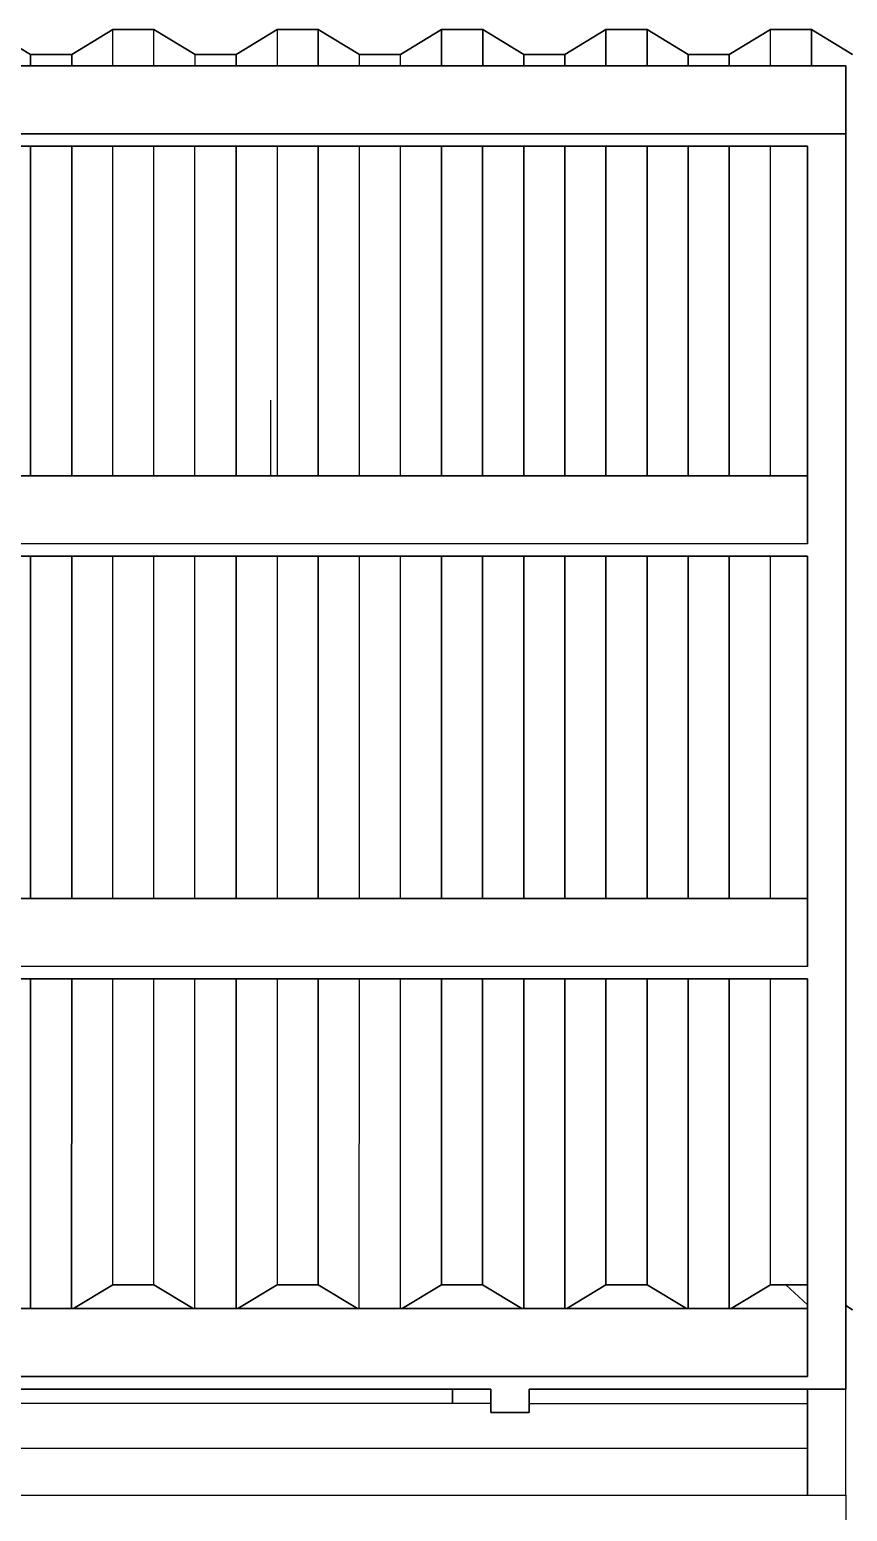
# Model space of a CAD drawing. Extents: x -43 to 90, y 6 to 81.
# Drawn here: x -12.557 to -10.852, y 19.886 to 22.977 of the extents above; entities that cross this region are included whole.
import ezdxf

# ---------------------------------------------------------------- set-up
doc = ezdxf.new("R2010")
doc.units = 0
doc.header["$LTSCALE"] = 0.1
doc.header["$MEASUREMENT"] = 0
doc.layers.add('cobertura nova', color=4, linetype='CONTINUOUS')
doc.layers.add('hachures cobertura', color=252, linetype='CONTINUOUS')

msp = doc.modelspace()

# ---------------------------------------------------------------- linework, layer by layer
at = {"layer": 'cobertura nova'}
for p, q in [((-12.6407, 22.9771), (-12.555, 22.9254)), ((-12.555, 22.9254), (-12.6407, 22.9771)), ((-12.3836, 22.9771), (-12.4693, 22.9254)), ((-12.4693, 22.9254), (-12.3836, 22.9771)), ((-12.2979, 22.9771), (-12.3836, 22.9771)), ((-12.3836, 22.9771), (-12.2979, 22.9771)), ((-12.3835, 22.9771), (-12.3835, 22.9771)), ((-12.2121, 22.9254), (-12.2979, 22.9771)), ((-12.2979, 22.9771), (-12.2121, 22.9254)), ((-12.2977, 22.977), (-12.2977, 22.977)), ((-12.2977, 22.977), (-12.2977, 22.977)), ((-12.0407, 22.9771), (-12.1264, 22.9254)), ((-12.1264, 22.9254), (-12.0407, 22.9771)), ((-11.955, 22.9771), (-12.0407, 22.9771)), ((-12.0407, 22.9771), (-11.955, 22.9771)), ((-12.0406, 22.9771), (-12.0406, 22.9771)), ((-12.0406, 22.9771), (-12.0406, 22.9771)), ((-11.8693, 22.9254), (-11.955, 22.9771)), ((-11.955, 22.9771), (-11.8693, 22.9254)), ((-11.9549, 22.977), (-11.9549, 22.977)), ((-11.9549, 22.977), (-11.9549, 22.977)), ((-11.6979, 22.9771), (-11.7836, 22.9254)), ((-11.7836, 22.9254), (-11.6979, 22.9771)), ((-11.6979, 22.9771), (-11.6121, 22.9771)), ((-11.6121, 22.9771), (-11.6979, 22.9771)), ((-11.6977, 22.9771), (-11.6977, 22.9771)), ((-11.6121, 22.9771), (-11.5264, 22.9254)), ((-11.5264, 22.9254), (-11.6121, 22.9771)), ((-11.612, 22.977), (-11.612, 22.977)), ((-11.612, 22.977), (-11.612, 22.977)), ((-11.4407, 22.9254), (-11.355, 22.9771)), ((-11.355, 22.9771), (-11.4407, 22.9254)), ((-11.355, 22.9771), (-11.2693, 22.9771)), ((-11.2693, 22.9771), (-11.355, 22.9771)), ((-11.3549, 22.9771), (-11.3549, 22.9771)), ((-11.3549, 22.9771), (-11.3549, 22.9771)), ((-11.2693, 22.9771), (-11.1836, 22.9254)), ((-11.1836, 22.9254), (-11.2693, 22.9771)), ((-11.2692, 22.977), (-11.2692, 22.977)), ((-11.0121, 22.9771), (-11.0979, 22.9254)), ((-11.0979, 22.9254), (-11.0121, 22.9771)), ((-10.9264, 22.9771), (-11.0121, 22.9771)), ((-11.0121, 22.9771), (-10.9264, 22.9771)), ((-11.012, 22.9771), (-11.012, 22.9771)), ((-11.012, 22.9771), (-11.012, 22.9771)), ((-10.9264, 22.9771), (-10.8407, 22.9254)), ((-10.8407, 22.9254), (-10.9264, 22.9771)), ((-10.9263, 22.977), (-10.9263, 22.977)), ((-12.555, 22.9254), (-12.4693, 22.9254)), ((-12.4693, 22.9254), (-12.555, 22.9254)), ((-12.5549, 22.9254), (-12.5549, 22.9254)), ((-12.4692, 22.9255), (-12.4692, 22.9255)), ((-12.4692, 22.9255), (-12.4692, 22.9255)), ((-12.1264, 22.9254), (-12.2121, 22.9254)), ((-12.2121, 22.9254), (-12.1264, 22.9254)), ((-12.212, 22.9254), (-12.212, 22.9254)), ((-12.1263, 22.9255), (-12.1263, 22.9255)), ((-12.1263, 22.9255), (-12.1263, 22.9255)), ((-11.7836, 22.9254), (-11.8693, 22.9254)), ((-11.8693, 22.9254), (-11.7836, 22.9254)), ((-11.8692, 22.9254), (-11.8692, 22.9254)), ((-11.7835, 22.9255), (-11.7835, 22.9255)), ((-11.7835, 22.9255), (-11.7835, 22.9255)), ((-11.5264, 22.9254), (-11.4407, 22.9254)), ((-11.4407, 22.9254), (-11.5264, 22.9254)), ((-11.5263, 22.9254), (-11.5263, 22.9254)), ((-11.5263, 22.9254), (-11.5263, 22.9254)), ((-11.4406, 22.9255), (-11.4406, 22.9255)), ((-11.1836, 22.9254), (-11.0979, 22.9254)), ((-11.0979, 22.9254), (-11.1836, 22.9254)), ((-11.1835, 22.9254), (-11.1835, 22.9254)), ((-11.1835, 22.9254), (-11.1835, 22.9254)), ((-11.0977, 22.9255), (-11.0977, 22.9255)), ((-11.0977, 22.9255), (-11.0977, 22.9255)), ((-14.7749, 22.9018), (-10.9349, 22.9018)), ((-10.9349, 22.9018), (-14.7749, 22.9018)), ((-10.9349, 22.9018), (-10.8549, 22.9018)), ((-10.8549, 22.9018), (-10.9349, 22.9018)), ((-10.8549, 22.9018), (-10.8549, 22.9018)), ((-10.8549, 22.9018), (-10.8549, 22.7599)), ((-10.8549, 22.9018), (-10.8549, 22.9018)), ((-10.8549, 22.7599), (-10.8549, 22.9018)), ((-10.9349, 22.7599), (-14.7749, 22.7599)), ((-14.7749, 22.7599), (-10.9349, 22.7599)), ((-10.8549, 22.7599), (-10.9349, 22.7599)), ((-10.9349, 22.7599), (-10.8549, 22.7599)), ((-10.8549, 22.7599), (-10.8549, 22.7339)), ((-10.8549, 22.7339), (-10.8549, 22.7599)), ((-14.7749, 22.7339), (-10.9349, 22.7339)), ((-10.9349, 22.7339), (-14.7749, 22.7339)), ((-10.9349, 22.7339), (-10.9349, 21.9041)), ((-10.9349, 22.046), (-10.9349, 22.7339)), ((-10.9349, 21.9041), (-10.9349, 22.7339)), ((-10.9349, 22.7339), (-10.9349, 22.046)), ((-10.8549, 22.7339), (-10.8549, 21.9041)), ((-10.8549, 21.9041), (-10.8549, 22.7339)), ((-12.0549, 22.2042), (-12.0549, 22.046)), ((-10.9349, 22.046), (-14.7749, 22.046)), ((-14.7749, 22.046), (-10.9349, 22.046)), ((-12.1349, 22.046), (-12.0549, 22.046)), ((-10.9349, 21.9041), (-10.9349, 22.046)), ((-10.9349, 22.046), (-10.9349, 21.9041)), ((-10.9349, 21.9041), (-14.7749, 21.9041)), ((-10.8549, 21.9041), (-10.8549, 21.8782)), ((-10.8549, 21.8782), (-10.8549, 21.9041)), ((-12.8149, 21.8782), (-10.9349, 21.8782)), ((-10.9349, 21.8782), (-12.8149, 21.8782)), ((-10.9349, 21.8782), (-10.9349, 21.0224)), ((-10.9349, 21.1643), (-10.9349, 21.8782)), ((-10.9349, 21.0224), (-10.9349, 21.8782)), ((-10.8549, 21.8782), (-10.8549, 21.0224)), ((-10.8549, 21.0224), (-10.8549, 21.8782)), ((-12.8351, 21.1643), (-10.9349, 21.1643)), ((-10.9349, 21.1643), (-12.8351, 21.1643)), ((-10.9349, 21.0224), (-10.9349, 21.1643)), ((-10.9349, 21.0224), (-12.8352, 21.0224)), ((-12.8352, 20.9965), (-10.9349, 20.9965)), ((-10.9349, 20.9965), (-12.8352, 20.9965)), ((-10.9349, 20.9965), (-10.9349, 20.1666)), ((-10.9349, 20.3085), (-10.9349, 20.9965)), ((-10.9349, 20.1666), (-10.9349, 20.9965)), ((-10.8549, 21.0224), (-10.8549, 20.9965)), ((-10.8549, 20.9965), (-10.8549, 21.0224)), ((-10.8549, 20.9965), (-10.8549, 20.1666)), ((-10.8549, 20.1666), (-10.8549, 20.9965)), ((-12.4656, 20.3085), (-12.3836, 20.3579)), ((-12.3836, 20.3579), (-12.4655, 20.3085)), ((-12.3836, 20.3579), (-12.2979, 20.3579)), ((-12.2979, 20.3579), (-12.3836, 20.3579)), ((-12.2979, 20.3579), (-12.216, 20.3085)), ((-12.216, 20.3085), (-12.2979, 20.3579)), ((-12.1227, 20.3085), (-12.0408, 20.3579)), ((-12.0408, 20.3579), (-12.1227, 20.3085)), ((-12.0408, 20.3579), (-11.9551, 20.3579)), ((-11.9551, 20.3579), (-12.0408, 20.3579)), ((-11.9551, 20.3579), (-11.8731, 20.3085)), ((-11.8732, 20.3085), (-11.9551, 20.3579)), ((-11.7798, 20.3085), (-11.6979, 20.3579)), ((-11.6979, 20.3579), (-11.7798, 20.3085)), ((-11.6122, 20.3579), (-11.6979, 20.3579)), ((-11.6979, 20.3579), (-11.6122, 20.3579)), ((-11.5303, 20.3085), (-11.6122, 20.3579)), ((-11.6122, 20.3579), (-11.5303, 20.3085)), ((-11.3551, 20.3579), (-11.437, 20.3085)), ((-11.437, 20.3085), (-11.3551, 20.3579)), ((-11.2694, 20.3579), (-11.3551, 20.3579)), ((-11.3551, 20.3579), (-11.2694, 20.3579)), ((-11.1874, 20.3085), (-11.2694, 20.3579)), ((-11.2694, 20.3579), (-11.1874, 20.3085)), ((-11.0941, 20.3085), (-11.0122, 20.3579)), ((-11.0122, 20.3579), (-11.0941, 20.3085)), ((-11.0122, 20.3579), (-10.9349, 20.3579)), ((-10.9349, 20.3579), (-11.0122, 20.3579)), ((-10.935, 20.3164), (-10.9798, 20.3579)), ((-10.9798, 20.3579), (-10.935, 20.3164)), ((-10.935, 20.3579), (-10.935, 20.3085)), ((-10.935, 20.3085), (-10.935, 20.3579)), ((-10.935, 20.3085), (-10.935, 20.3579)), ((-10.935, 20.3579), (-10.935, 20.3085)), ((-10.8408, 20.3062), (-10.8549, 20.3148)), ((-10.8549, 20.3148), (-10.8408, 20.3062)), ((-12.8352, 20.3085), (-11.5949, 20.3085)), ((-11.5949, 20.3085), (-12.8352, 20.3085)), ((-11.5949, 20.3085), (-11.5149, 20.3085)), ((-11.5149, 20.3085), (-11.5949, 20.3085)), ((-11.5149, 20.3085), (-10.9349, 20.3085)), ((-10.9349, 20.3085), (-11.5149, 20.3085)), ((-10.9349, 20.1666), (-10.9349, 20.3085)), ((-10.9349, 20.2826), (-10.9349, 20.2826)), ((-10.9349, 20.2826), (-10.9349, 20.2826)), ((-11.5949, 20.1666), (-12.8352, 20.1666)), ((-12.8352, 20.1666), (-11.5949, 20.1666)), ((-11.5149, 20.1666), (-11.5949, 20.1666)), ((-11.5949, 20.1666), (-11.5149, 20.1666)), ((-10.9349, 20.1666), (-11.5149, 20.1666)), ((-11.5149, 20.1666), (-10.9349, 20.1666)), ((-10.8549, 20.1407), (-10.8549, 20.1666)), ((-10.8549, 20.1666), (-10.8549, 20.1407)), ((-10.8549, 20.1407), (-10.8549, 20.1666)), ((-12.8352, 20.1407), (-11.5949, 20.1407)), ((-11.5949, 20.1407), (-12.8352, 20.1407)), ((-11.675, 20.1407), (-11.675, 20.1107)), ((-11.675, 20.1407), (-11.675, 20.1107)), ((-11.675, 20.1107), (-11.675, 20.1407)), ((-11.595, 20.1407), (-11.595, 20.1107)), ((-11.595, 20.1107), (-11.595, 20.1407)), ((-11.5949, 20.0921), (-11.5949, 20.1407)), ((-11.5949, 20.1407), (-11.5949, 20.1407)), ((-11.5949, 20.1407), (-11.5949, 20.0921)), ((-11.5949, 20.0921), (-11.5949, 20.1407)), ((-10.9349, 20.1407), (-11.5149, 20.1407)), ((-11.5149, 20.0921), (-11.5149, 20.1407)), ((-11.5149, 20.1407), (-10.9349, 20.1407)), ((-11.5149, 20.1407), (-11.5149, 20.0921)), ((-11.5149, 20.0921), (-11.5149, 20.1407)), ((-10.935, 20.1407), (-10.935, 20.1107)), ((-10.935, 20.1107), (-10.935, 20.1407)), ((-10.935, 20.1407), (-10.935, 19.9195)), ((-10.935, 19.9195), (-10.935, 20.1407)), ((-10.8549, 20.1407), (-10.9349, 20.1407)), ((-10.9349, 20.1407), (-10.8549, 20.1407)), ((-10.855, 19.9195), (-10.855, 20.1407)), ((-11.675, 20.1107), (-12.8352, 20.1107)), ((-11.675, 20.1107), (-11.675, 20.1107)), ((-11.595, 20.1107), (-11.675, 20.1107)), ((-11.675, 20.1107), (-11.675, 20.1107)), ((-11.675, 20.1107), (-11.675, 20.1107)), ((-11.595, 20.1107), (-11.5949, 20.1107)), ((-11.5149, 20.1107), (-10.935, 20.1107)), ((-10.935, 19.9195), (-10.935, 20.1107)), ((-10.935, 20.1107), (-10.935, 19.9195)), ((-11.5949, 20.0921), (-11.5949, 20.0921)), ((-11.5149, 20.0921), (-11.5949, 20.0921)), ((-11.5949, 20.0921), (-11.5149, 20.0921)), ((-11.5149, 20.0921), (-11.5149, 20.0921)), ((-10.935, 20.0168), (-12.8352, 20.0168)), ((-10.855, 20.0168), (-10.855, 20.0168)), ((-10.855, 19.9195), (-10.855, 20.0168)), ((-12.8352, 19.9195), (-10.855, 19.9195)), ((-10.855, 19.9195), (-10.855, 19.7105))]:
    msp.add_line(p, q, dxfattribs=at)
at = {"layer": 'hachures cobertura'}
for p, q in [((-12.3836, 22.9018), (-12.3836, 22.9771)), ((-12.2979, 22.9018), (-12.2979, 22.9771)), ((-12.0407, 22.9771), (-12.0407, 22.9018)), ((-11.955, 22.9018), (-11.955, 22.9771)), ((-11.955, 22.9771), (-11.955, 22.9018)), ((-11.6979, 22.9018), (-11.6979, 22.9771)), ((-11.6979, 22.9771), (-11.6979, 22.9018)), ((-11.6121, 22.9018), (-11.6121, 22.9771)), ((-11.6121, 22.9771), (-11.6121, 22.9018)), ((-11.355, 22.9018), (-11.355, 22.9771)), ((-11.355, 22.9771), (-11.355, 22.9018)), ((-11.2693, 22.9018), (-11.2693, 22.9771)), ((-11.2693, 22.9771), (-11.2693, 22.9018)), ((-11.0121, 22.9018), (-11.0121, 22.9771)), ((-10.9264, 22.9018), (-10.9264, 22.9771)), ((-10.9264, 22.9771), (-10.9264, 22.9018)), ((-12.555, 22.9018), (-12.555, 22.9254)), ((-12.555, 22.9254), (-12.555, 22.9018)), ((-12.4693, 22.9254), (-12.4693, 22.9018)), ((-12.4693, 22.9018), (-12.4693, 22.9254)), ((-12.2121, 22.9018), (-12.2121, 22.9254)), ((-12.1264, 22.9018), (-12.1264, 22.9254)), ((-12.1264, 22.9254), (-12.1264, 22.9018)), ((-11.8693, 22.9018), (-11.8693, 22.9254)), ((-11.7836, 22.9018), (-11.7836, 22.9254)), ((-11.5264, 22.9018), (-11.5264, 22.9254)), ((-11.5264, 22.9254), (-11.5264, 22.9018)), ((-11.4407, 22.9018), (-11.4407, 22.9254)), ((-11.4407, 22.9254), (-11.4407, 22.9018)), ((-11.1836, 22.9018), (-11.1836, 22.9254)), ((-11.1836, 22.9254), (-11.1836, 22.9018)), ((-11.0979, 22.9254), (-11.0979, 22.9018)), ((-11.0979, 22.9018), (-11.0979, 22.9254)), ((-12.555, 22.046), (-12.555, 22.7339)), ((-12.555, 22.7339), (-12.555, 22.046)), ((-12.4693, 22.7339), (-12.4693, 22.046)), ((-12.4693, 22.046), (-12.4693, 22.7339)), ((-12.3836, 22.046), (-12.3836, 22.7339)), ((-12.2979, 22.046), (-12.2979, 22.7339)), ((-12.2122, 22.046), (-12.2122, 22.7339)), ((-12.1265, 22.046), (-12.1264, 22.7339)), ((-12.1264, 22.7339), (-12.1265, 22.046)), ((-12.0407, 22.7339), (-12.0407, 22.046)), ((-11.955, 22.046), (-11.955, 22.7339)), ((-11.955, 22.7339), (-11.955, 22.046)), ((-11.8693, 22.046), (-11.8693, 22.7339)), ((-11.7836, 22.046), (-11.7836, 22.7339)), ((-11.6979, 22.046), (-11.6979, 22.7339)), ((-11.6979, 22.7339), (-11.6979, 22.046)), ((-11.6122, 22.046), (-11.6122, 22.7339)), ((-11.6122, 22.7339), (-11.6122, 22.046)), ((-11.5265, 22.046), (-11.5264, 22.7339)), ((-11.5264, 22.7339), (-11.5265, 22.046)), ((-11.4407, 22.046), (-11.4407, 22.7339)), ((-11.4407, 22.7339), (-11.4407, 22.046)), ((-11.355, 22.046), (-11.355, 22.7339)), ((-11.355, 22.7339), (-11.355, 22.046)), ((-11.2693, 22.046), (-11.2693, 22.7339)), ((-11.2693, 22.7339), (-11.2693, 22.046)), ((-11.1836, 22.046), (-11.1836, 22.7339)), ((-11.1836, 22.7339), (-11.1836, 22.046)), ((-11.0979, 22.7339), (-11.0979, 22.046)), ((-11.0979, 22.046), (-11.0979, 22.7339)), ((-11.0122, 22.046), (-11.0121, 22.7339)), ((-12.555, 21.1643), (-12.555, 21.8782)), ((-12.555, 21.8782), (-12.555, 21.1643)), ((-12.4693, 21.8782), (-12.4693, 21.1643)), ((-12.4693, 21.1643), (-12.4693, 21.8782)), ((-12.3836, 21.1643), (-12.3836, 21.8782)), ((-12.2979, 21.1643), (-12.2979, 21.8782)), ((-12.2122, 21.1643), (-12.2122, 21.8782)), ((-12.1265, 21.1643), (-12.1265, 21.8782)), ((-12.1265, 21.8782), (-12.1265, 21.1643)), ((-12.0407, 21.8782), (-12.0408, 21.1643)), ((-11.955, 21.1643), (-11.955, 21.8782)), ((-11.955, 21.8782), (-11.955, 21.1643)), ((-11.8693, 21.1643), (-11.8693, 21.8782)), ((-11.7836, 21.1643), (-11.7836, 21.8782)), ((-11.6979, 21.1643), (-11.6979, 21.8782)), ((-11.6979, 21.8782), (-11.6979, 21.1643)), ((-11.6122, 21.1643), (-11.6122, 21.8782)), ((-11.6122, 21.8782), (-11.6122, 21.1643)), ((-11.5265, 21.1643), (-11.5265, 21.8782)), ((-11.5265, 21.8782), (-11.5265, 21.1643)), ((-11.4408, 21.1643), (-11.4407, 21.8782)), ((-11.4407, 21.8782), (-11.4408, 21.1643)), ((-11.355, 21.1643), (-11.355, 21.8782)), ((-11.355, 21.8782), (-11.355, 21.1643)), ((-11.2693, 21.1643), (-11.2693, 21.8782)), ((-11.2693, 21.8782), (-11.2693, 21.1643)), ((-11.1836, 21.1643), (-11.1836, 21.8782)), ((-11.1836, 21.8782), (-11.1836, 21.1643)), ((-11.0979, 21.8782), (-11.0979, 21.1643)), ((-11.0979, 21.1643), (-11.0979, 21.8782)), ((-11.0122, 21.1643), (-11.0122, 21.8782)), ((-12.5551, 20.3085), (-12.5551, 20.9965)), ((-12.5551, 20.9965), (-12.5551, 20.3085)), ((-12.4693, 20.9965), (-12.4694, 20.3085)), ((-12.4694, 20.3085), (-12.4693, 20.9965)), ((-12.3836, 20.3579), (-12.3836, 20.9965)), ((-12.2979, 20.3579), (-12.2979, 20.9965)), ((-12.2122, 20.3085), (-12.2122, 20.9965)), ((-12.1265, 20.3085), (-12.1265, 20.9965)), ((-12.1265, 20.9965), (-12.1265, 20.3085)), ((-12.0408, 20.9965), (-12.0408, 20.3579)), ((-11.9551, 20.3579), (-11.9551, 20.9965)), ((-11.9551, 20.9965), (-11.9551, 20.3579)), ((-11.8694, 20.3085), (-11.8693, 20.9965)), ((-11.7836, 20.3085), (-11.7836, 20.9965)), ((-11.6979, 20.3579), (-11.6979, 20.9965)), ((-11.6979, 20.9965), (-11.6979, 20.3579)), ((-11.6122, 20.3579), (-11.6122, 20.9965)), ((-11.6122, 20.9965), (-11.6122, 20.3579)), ((-11.5265, 20.3085), (-11.5265, 20.9965)), ((-11.5265, 20.9965), (-11.5265, 20.3085)), ((-11.4408, 20.3085), (-11.4408, 20.9965)), ((-11.4408, 20.9965), (-11.4408, 20.3085)), ((-11.3551, 20.3579), (-11.3551, 20.9965)), ((-11.3551, 20.9965), (-11.3551, 20.3579)), ((-11.2694, 20.3579), (-11.2693, 20.9965)), ((-11.2693, 20.9965), (-11.2694, 20.3579)), ((-11.1836, 20.3085), (-11.1836, 20.9965)), ((-11.1836, 20.9965), (-11.1836, 20.3085)), ((-11.0979, 20.9965), (-11.0979, 20.3085)), ((-11.0979, 20.3085), (-11.0979, 20.9965)), ((-11.0122, 20.3579), (-11.0122, 20.9965))]:
    msp.add_line(p, q, dxfattribs=at)

doc.saveas('drawing.dxf')
